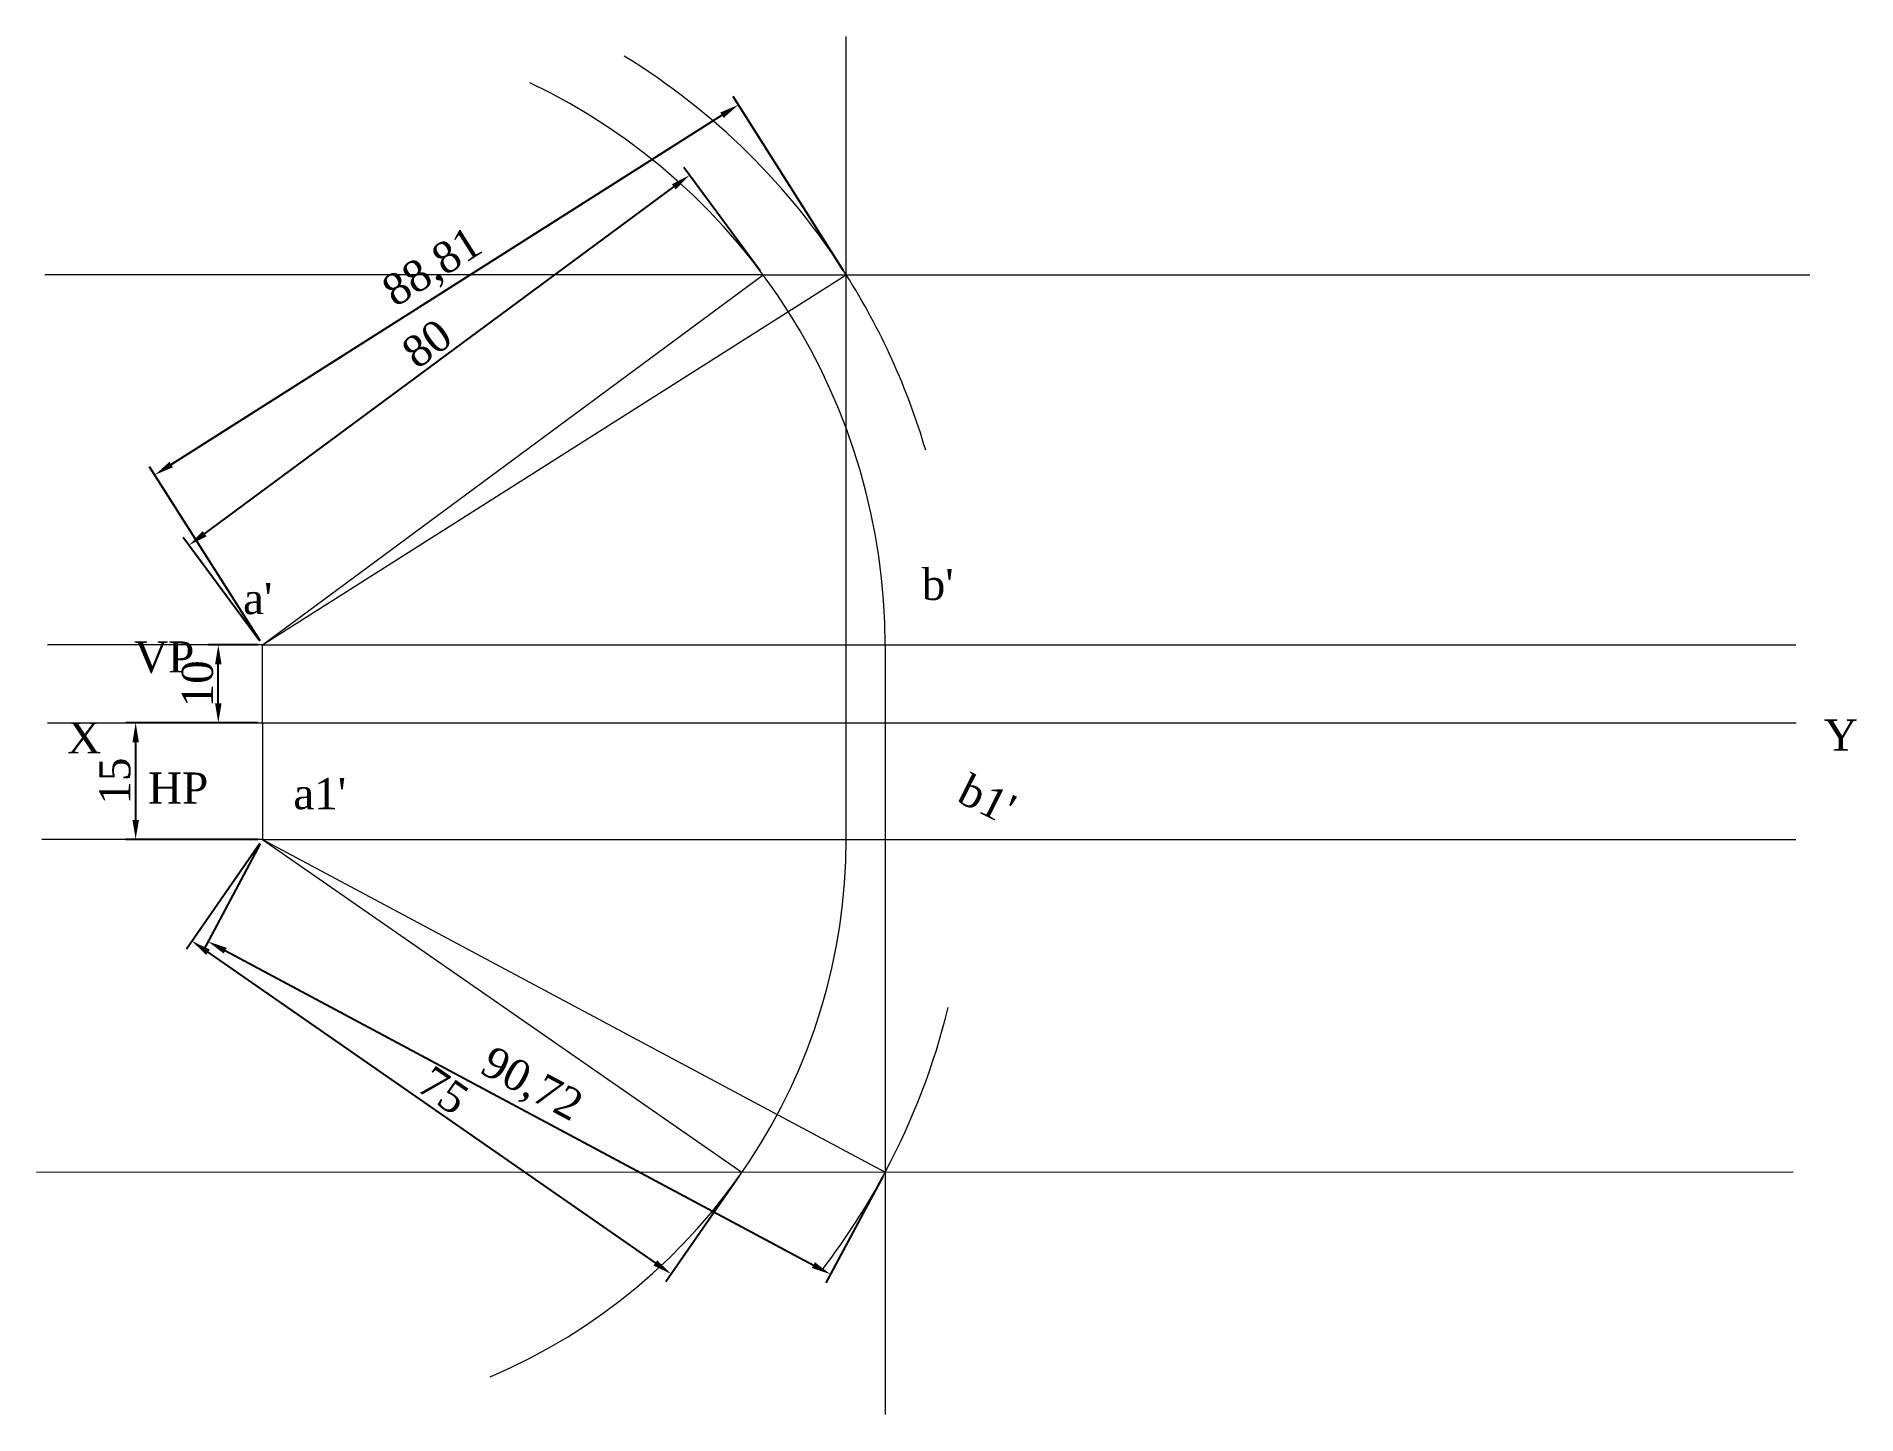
# Paper-space layout 'Layout10' of a CAD drawing. Header units: millimetres. Extents: x 28 to 261, y 8 to 185.
import ezdxf

# ---------------------------------------------------------------- set-up
doc = ezdxf.new("R2010")
doc.units = ezdxf.units.MM
doc.layers.add('Projection line', color=5, linetype='Continuous', lineweight=5)
doc.layers.add('X Y line', color=1, linetype='Continuous', lineweight=15)
doc.styles.get("Standard").update_dxf_attribs({"font": 'times.ttf', "height": 4})
doc.dimstyles.new('ISO-25', dxfattribs={"dimtxt": 4, "dimasz": 2.5, "dimexe": 1.25, "dimexo": 0.625, "dimtad": 1, "dimtoh": 1, "dimtxsty": 'Standard', "dimcen": 2.5, "dimadec": 0, "dimazin": 0, "dimtfac": 1, "dimtmove": 0, "dimatfit": 3, "dimfxl": 1, "dimarcsym": 0})

# ---------------------------------------------------------------- blocks, each defined once
blk = doc.blocks.new('*D61')
at = {"layer": 'Defpoints', "color": 0, "transparency": 16777216}
for p in [(111.46, 167.56), (120.93, 154.76), (56.61, 107.19)]:
    blk.add_point(p, dxfattribs=at)
at = {"layer": 'Projection line', "color": 0, "lineweight": -2, "transparency": 16777216}
for p, q in [((120.56, 155.26), (110.72, 168.57)), ((49.15, 121.48), (109.45, 166.08)), ((56.24, 107.69), (46.4, 121))]:
    blk.add_line(p, q, dxfattribs=at)
at = {"layer": 'Projection line', "color": 0, "transparency": 16777216}
for points in [[(109.2, 166.41), (109.7, 165.74), (111.46, 167.56)], [(48.9, 121.82), (49.4, 121.15), (47.14, 120)]]:
    blk.add_solid(points, dxfattribs=at)
at = {"layer": 'Projection line', "color": 0, "transparency": 16777216, "insert": (77.72, 145.92), "char_height": 4, "attachment_point": 5, "rotation": 36.4845}
blk.add_mtext('80', dxfattribs=at)
blk = doc.blocks.new('*D62')
at = {"layer": 'Defpoints', "color": 0, "transparency": 16777216}
for p in [(117.75, 176.61), (131.61, 154.76), (56.61, 107.19)]:
    blk.add_point(p, dxfattribs=at)
at = {"layer": 'Projection line', "color": 0, "lineweight": -2, "transparency": 16777216}
for p, q in [((131.27, 155.29), (117.08, 177.67)), ((44.86, 130.38), (115.64, 175.27)), ((56.27, 107.72), (42.08, 130.1))]:
    blk.add_line(p, q, dxfattribs=at)
at = {"layer": 'Projection line', "color": 0, "transparency": 16777216}
for points in [[(115.42, 175.62), (115.86, 174.92), (117.75, 176.61)], [(44.64, 130.73), (45.08, 130.03), (42.75, 129.04)]]:
    blk.add_solid(points, dxfattribs=at)
at = {"layer": 'Projection line', "color": 0, "transparency": 16777216, "insert": (78.58, 155.46), "char_height": 4, "attachment_point": 5, "rotation": 32.3847}
blk.add_mtext('88,81', dxfattribs=at)
blk = doc.blocks.new('*D63')
at = {"layer": 'Defpoints', "color": 0, "transparency": 16777216}
for p in [(56.61, 82.19), (136.61, 39.41), (129.59, 26.3)]:
    blk.add_point(p, dxfattribs=at)
at = {"layer": 'Projection line', "color": 0, "lineweight": -2, "transparency": 16777216}
for p, q in [((56.31, 81.64), (49, 67.97)), ((51.8, 67.9), (127.39, 27.48)), ((136.31, 38.86), (129, 25.19))]:
    blk.add_line(p, q, dxfattribs=at)
at = {"layer": 'Projection line', "color": 0, "transparency": 16777216}
for points in [[(51.99, 68.26), (51.6, 67.53), (49.59, 69.07)], [(127.59, 27.84), (127.19, 27.11), (129.59, 26.3)]]:
    blk.add_solid(points, dxfattribs=at)
at = {"layer": 'Projection line', "color": 0, "transparency": 16777216, "insert": (91.06, 50.43), "char_height": 4, "attachment_point": 5, "rotation": 331.8655}
blk.add_mtext('90,72', dxfattribs=at)
blk = doc.blocks.new('*D64')
at = {"layer": 'Defpoints', "color": 0, "transparency": 16777216}
for p in [(56.61, 82.19), (118.21, 39.41), (109.13, 26.33)]:
    blk.add_point(p, dxfattribs=at)
at = {"layer": 'Projection line', "color": 0, "lineweight": -2, "transparency": 16777216}
for p, q in [((56.25, 81.68), (46.81, 68.09)), ((49.58, 67.69), (107.07, 27.76)), ((117.85, 38.89), (108.41, 25.31))]:
    blk.add_line(p, q, dxfattribs=at)
at = {"layer": 'Projection line', "color": 0, "transparency": 16777216}
for points in [[(49.82, 68.03), (49.34, 67.35), (47.53, 69.12)], [(107.31, 28.1), (106.84, 27.42), (109.13, 26.33)]]:
    blk.add_solid(points, dxfattribs=at)
at = {"layer": 'Projection line', "color": 0, "transparency": 16777216, "insert": (79.85, 49.92), "char_height": 4, "attachment_point": 5, "rotation": 325.2172}
blk.add_mtext('75', dxfattribs=at)
blk = doc.blocks.new('*D65')
at = {"layer": 'Defpoints', "color": 0, "transparency": 16777216}
for p in [(50.91, 107.19), (56.61, 107.19), (56.61, 97.19)]:
    blk.add_point(p, dxfattribs=at)
at = {"layer": 'Projection line', "color": 0, "lineweight": -2, "transparency": 16777216}
for p, q in [((55.98, 107.19), (49.66, 107.19)), ((50.91, 99.69), (50.91, 104.69)), ((55.98, 97.19), (49.66, 97.19))]:
    blk.add_line(p, q, dxfattribs=at)
at = {"layer": 'Projection line', "color": 0, "transparency": 16777216}
for points in [[(50.49, 104.69), (51.33, 104.69), (50.91, 107.19)], [(50.49, 99.69), (51.33, 99.69), (50.91, 97.19)]]:
    blk.add_solid(points, dxfattribs=at)
at = {"layer": 'Projection line', "color": 0, "transparency": 16777216, "insert": (48.25, 102.19), "char_height": 4, "attachment_point": 5, "rotation": 90}
blk.add_mtext('10', dxfattribs=at)
blk = doc.blocks.new('*D66')
at = {"layer": 'Defpoints', "color": 0, "transparency": 16777216}
for p in [(56.61, 97.19), (40.29, 82.19), (56.61, 82.19)]:
    blk.add_point(p, dxfattribs=at)
at = {"layer": 'Projection line', "color": 0, "lineweight": -2, "transparency": 16777216}
for p, q in [((55.98, 97.19), (39.04, 97.19)), ((40.29, 94.69), (40.29, 84.69)), ((55.98, 82.19), (39.04, 82.19))]:
    blk.add_line(p, q, dxfattribs=at)
at = {"layer": 'Projection line', "color": 0, "transparency": 16777216}
for points in [[(39.88, 94.69), (40.71, 94.69), (40.29, 97.19)], [(39.88, 84.69), (40.71, 84.69), (40.29, 82.19)]]:
    blk.add_solid(points, dxfattribs=at)
at = {"layer": 'Projection line', "color": 0, "transparency": 16777216, "insert": (37.63, 89.69), "char_height": 4, "attachment_point": 5, "rotation": 90}
blk.add_mtext('15', dxfattribs=at)

psp = doc.layouts.new('Layout10')

# ---------------------------------------------------------------- linework, layer by layer
at = {"layer": 'Projection line'}
for p, q in [((131.608, 82.192), (131.608, 185.406)), ((120.929, 154.761), (28.611, 154.761)), ((56.608, 107.192), (120.929, 154.761)), ((56.608, 107.192), (131.608, 154.761)), ((120.929, 154.761), (255.455, 154.761)), ((56.608, 107.192), (28.97, 107.192)), ((56.608, 97.192), (56.608, 107.192)), ((56.608, 107.192), (253.66, 107.192)), ((56.608, 107.192), (131.608, 107.192)), ((56.608, 107.192), (136.608, 107.192)), ((136.608, 107.192), (136.608, 8.262)), ((56.608, 97.192), (56.608, 82.192)), ((56.608, 82.192), (28.252, 82.192)), ((56.608, 82.192), (253.66, 82.192)), ((56.608, 82.192), (131.608, 82.192)), ((56.608, 82.192), (118.207, 39.407)), ((56.608, 82.192), (136.608, 39.414)), ((118.207, 39.407), (27.533, 39.372)), ((118.207, 39.407), (253.301, 39.459))]:
    psp.add_line(p, q, dxfattribs=at)
for centre, radius, start, end in [((56.608, 107.192), 88.813, 32.38473, 58.44509), ((56.608, 107.192), 80, 360, 64.5668), ((56.608, 107.192), 88.813, 16.36106, 32.38473), ((56.608, 82.192), 75, 292.943, 0), ((56.608, 82.192), 90.719, 331.86551, 346.22717), ((56.608, 82.192), 90.719, 322.5559, 331.86551)]:
    psp.add_arc(centre, radius, start, end, dxfattribs=at)
at = {"layer": 'X Y line'}
psp.add_line((28.97, 97.192), (253.709, 97.192), dxfattribs=at)

# ---------------------------------------------------------------- texts
at = {"layer": 'Projection line'}
for s, p in [("b'", (141.315, 112.97)), ("a'", (54.097, 111.15)), ("a1'", (60.556, 86.076))]:
    psp.add_text(s, height=4, dxfattribs=at).set_placement(p)
psp.add_text("b1'", height=4, rotation=333.45659, dxfattribs=at).set_placement((145.622, 87.152))
at = {"layer": 'X Y line'}
for s, p in [('VP', (40.097, 103.647)), ('X', (31.483, 93.248)), ('Y', (257.25, 93.606)), ('HP', (41.892, 86.793))]:
    psp.add_text(s, height=4, dxfattribs=at).set_placement(p)

# ---------------------------------------------------------------- dimensions: what is measured, and where the dimension line sits
at = {"layer": 'Projection line'}
for p1, p2, distance, picture, middle in [((56.608, 107.192), (131.608, 154.761), 25.874, '*D62', (78.58, 155.458)), ((56.608, 107.192), (120.929, 154.761), 15.925, '*D61', (77.718, 145.919)), ((56.608, 82.192), (118.207, 39.407), -15.918, '*D64', (79.847, 49.915)), ((56.608, 82.192), (136.608, 39.414), -14.875, '*D63', (91.063, 50.434))]:
    dim = psp.add_aligned_dim(p1=p1, p2=p2, distance=distance, dimstyle='ISO-25', dxfattribs=at)
    dim.commit()
    dim.dimension.update_dxf_attribs({"geometry": picture, "text_midpoint": middle})
for base, p2, picture, middle in [((50.909, 107.192), (56.608, 107.192), '*D65', (48.249, 102.192)), ((40.292, 82.192), (56.608, 82.192), '*D66', (37.632, 89.692))]:
    dim = psp.add_linear_dim(base=base, p1=(56.608, 97.192), p2=p2, angle=90, dimstyle='ISO-25', dxfattribs=at)
    dim.commit()
    dim.dimension.update_dxf_attribs({"geometry": picture, "text_midpoint": middle})

doc.saveas('drawing.dxf')
